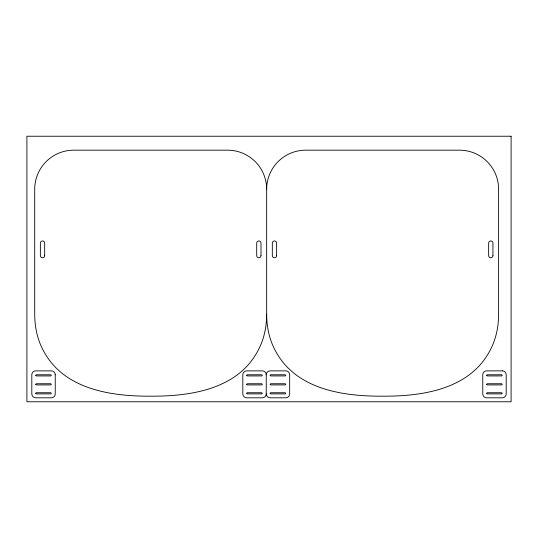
<?xml version="1.0" encoding="UTF-8"?>
<svg xmlns="http://www.w3.org/2000/svg" width="538" height="538" viewBox="0 0 538 538"><rect width="100%" height="100%" fill="white"/><g stroke="black" fill="none" stroke-linecap="round" stroke-linejoin="round"><path stroke-width="0.81" d="M266.243 374.771L266.243 393.769A3.907 3.907 0 0 1 262.342 397.811L246.72 397.811A3.907 3.907 0 0 1 242.813 393.903L242.813 374.771A3.907 3.907 0 0 1 246.72 370.864L262.342 370.864A3.907 3.907 0 0 1 266.243 374.771A3.907 3.907 0 0 1 270.15 370.864L285.765 370.864A3.907 3.907 0 0 1 289.673 374.771L289.673 393.769A3.907 3.907 0 0 1 285.765 397.811L270.15 397.811A3.907 3.907 0 0 1 266.243 393.903M266.66 314.179C266.646 324.037 265.059 333.937 261.461 343.143A70.29 70.29 0 0 1 256.054 354.051C234.736 389.963 188.798 396.405 150.68 396.176C112.57 396.405 66.631 389.963 45.313 354.051A70.29 70.29 0 0 1 39.906 343.143C36.308 333.937 34.721 324.037 34.708 314.179L34.708 189.221A39.045 39.045 0 0 1 73.76 150.176L227.608 150.176A39.045 39.045 0 0 1 266.66 189.221L266.66 314.179C266.666 324.037 268.26 333.937 271.851 343.143A70.29 70.29 0 0 0 277.258 354.051C298.583 389.963 344.522 396.405 382.632 396.176C420.743 396.405 466.681 389.963 488.006 354.051A70.29 70.29 0 0 0 493.413 343.143C497.004 333.937 498.598 324.037 498.605 314.179L498.605 189.221A39.045 39.045 0 0 0 459.553 150.176L305.705 150.176A39.045 39.045 0 0 0 266.66 189.221M55.239 374.771L55.239 393.769A3.907 3.907 0 0 1 51.339 397.811L35.716 397.811A3.907 3.907 0 0 1 31.809 393.903L31.809 374.771A3.907 3.907 0 0 1 35.716 370.864L51.339 370.864A3.907 3.907 0 0 1 55.239 374.771M35.723 375.289L36.302 375.941L50.794 375.941L51.339 375.376L50.794 374.771L36.302 374.771L35.73 375.248M35.723 384.273L36.302 384.919L50.794 384.919L51.339 384.354L50.794 383.749L36.302 383.749L35.73 384.226M35.723 393.251L36.302 393.903L50.794 393.903L51.339 393.339L50.794 392.733L36.302 392.733L35.73 393.211M246.727 375.289L247.305 375.941L261.798 375.941L262.342 375.376L261.798 374.771L247.305 374.771L246.727 375.248M246.727 384.273L247.305 384.919L261.798 384.919L262.342 384.354L261.798 383.749L247.305 383.749L246.727 384.226M246.727 393.251L247.305 393.903L261.798 393.903L262.342 393.339L261.798 392.733L247.305 392.733L246.727 393.211M270.15 375.289L270.735 375.941L285.227 375.941L285.765 375.376L285.227 374.771L270.735 374.771L270.157 375.248M270.15 384.273L270.735 384.919L285.227 384.919L285.765 384.354L285.227 383.749L270.735 383.749L270.157 384.226M270.15 393.251L270.735 393.903L285.227 393.903L285.765 393.339L285.227 392.733L270.735 392.733L270.157 393.211M486.668 375.289L487.246 375.941L501.739 375.941L502.284 375.376L501.698 374.771L487.246 374.771L486.675 375.248M486.668 384.273L487.246 384.919L501.739 384.919L502.284 384.354L501.698 383.749L487.246 383.749L486.675 384.226M486.668 393.251L487.246 393.903L501.739 393.903L502.284 393.339L501.698 392.733L487.246 392.733L486.675 393.211M511.1 136.235L26.9 136.235L26.9 401.765L511.1 401.765L511.1 136.235M502.284 370.864L486.661 370.864A3.907 3.907 0 0 0 482.761 374.771L482.761 393.769A3.907 3.907 0 0 0 486.661 397.811L502.284 397.811A3.907 3.907 0 0 0 506.191 393.903L506.191 374.771A3.907 3.907 0 0 0 502.284 370.864M492.942 255.604L492.942 243.109A2.145 2.145 0 0 0 490.797 240.963A2.145 2.145 0 0 0 488.645 243.109L488.645 255.604A2.145 2.145 0 0 0 490.797 257.749A2.145 2.145 0 0 0 492.942 255.604M276.613 255.604L276.613 243.109A2.145 2.145 0 0 0 274.467 240.963A2.145 2.145 0 0 0 272.322 243.109L272.322 255.604A2.145 2.145 0 0 0 274.467 257.749A2.145 2.145 0 0 0 276.613 255.604M260.997 255.604L260.997 243.109A2.145 2.145 0 0 0 258.845 240.963A2.145 2.145 0 0 0 256.7 243.109L256.7 255.604A2.145 2.145 0 0 0 258.845 257.749A2.145 2.145 0 0 0 260.997 255.604M44.667 255.604L44.667 243.109A2.145 2.145 0 0 0 42.522 240.963A2.145 2.145 0 0 0 40.37 243.109L40.37 255.604A2.145 2.145 0 0 0 42.522 257.749A2.145 2.145 0 0 0 44.667 255.604"/></g></svg>
